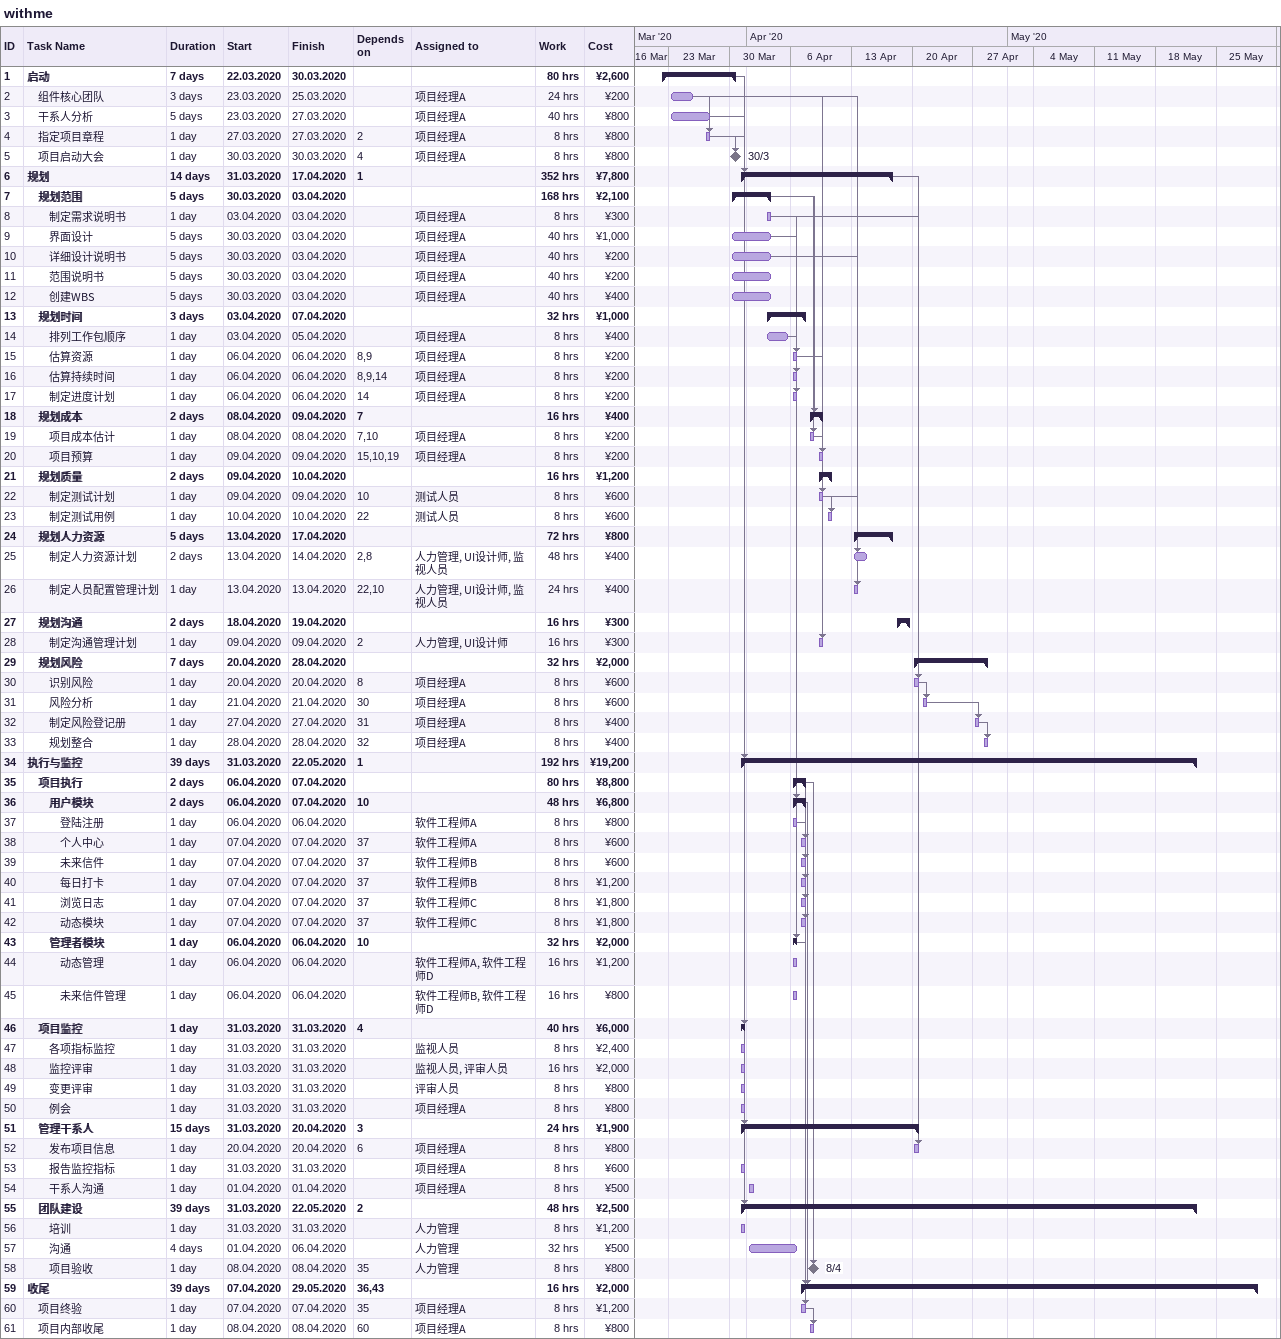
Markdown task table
withme

| ID | Level | Task | Duration | Start | Finish | Predecessors | Resources | Work (h) | Cost (¥) |
|---|---|---|---|---|---|---|---|---|---|
| 1 | 1 | **启动** | 7d | 2020-03-22 | 2020-03-30 |  |  | 80 | 2600 |
| 2 | 2 | 组件核心团队 | 3d | 2020-03-23 | 2020-03-25 |  | 项目经理A | 24 | 200 |
| 3 | 2 | 干系人分析 | 5d | 2020-03-23 | 2020-03-27 |  | 项目经理A | 40 | 800 |
| 4 | 2 | 指定项目章程 | 1d | 2020-03-27 | 2020-03-27 | 2 | 项目经理A | 8 | 800 |
| 5 | 2 | 项目启动大会 | 1d | 2020-03-30 | 2020-03-30 | 4 | 项目经理A | 8 | 800 |
| 6 | 1 | **规划** | 14d | 2020-03-31 | 2020-04-17 | 1 |  | 352 | 7800 |
| 7 | 2 | **规划范围** | 5d | 2020-03-30 | 2020-04-03 |  |  | 168 | 2100 |
| 8 | 3 | 制定需求说明书 | 1d | 2020-04-03 | 2020-04-03 |  | 项目经理A | 8 | 300 |
| 9 | 3 | 界面设计 | 5d | 2020-03-30 | 2020-04-03 |  | 项目经理A | 40 | 1000 |
| 10 | 3 | 详细设计说明书 | 5d | 2020-03-30 | 2020-04-03 |  | 项目经理A | 40 | 200 |
| 11 | 3 | 范围说明书 | 5d | 2020-03-30 | 2020-04-03 |  | 项目经理A | 40 | 200 |
| 12 | 3 | 创建WBS | 5d | 2020-03-30 | 2020-04-03 |  | 项目经理A | 40 | 400 |
| 13 | 2 | **规划时间** | 3d | 2020-04-03 | 2020-04-07 |  |  | 32 | 1000 |
| 14 | 3 | 排列工作包顺序 | 1d | 2020-04-03 | 2020-04-05 |  | 项目经理A | 8 | 400 |
| 15 | 3 | 估算资源 | 1d | 2020-04-06 | 2020-04-06 | 8, 9 | 项目经理A | 8 | 200 |
| 16 | 3 | 估算持续时间 | 1d | 2020-04-06 | 2020-04-06 | 8, 9, 14 | 项目经理A | 8 | 200 |
| 17 | 3 | 制定进度计划 | 1d | 2020-04-06 | 2020-04-06 | 14 | 项目经理A | 8 | 200 |
| 18 | 2 | **规划成本** | 2d | 2020-04-08 | 2020-04-09 | 7 |  | 16 | 400 |
| 19 | 3 | 项目成本估计 | 1d | 2020-04-08 | 2020-04-08 | 7, 10 | 项目经理A | 8 | 200 |
| 20 | 3 | 项目预算 | 1d | 2020-04-09 | 2020-04-09 | 15, 10, 19 | 项目经理A | 8 | 200 |
| 21 | 2 | **规划质量** | 2d | 2020-04-09 | 2020-04-10 |  |  | 16 | 1200 |
| 22 | 3 | 制定测试计划 | 1d | 2020-04-09 | 2020-04-09 | 10 | 测试人员 | 8 | 600 |
| 23 | 3 | 制定测试用例 | 1d | 2020-04-10 | 2020-04-10 | 22 | 测试人员 | 8 | 600 |
| 24 | 2 | **规划人力资源** | 5d | 2020-04-13 | 2020-04-17 |  |  | 72 | 800 |
| 25 | 3 | 制定人力资源计划 | 2d | 2020-04-13 | 2020-04-14 | 2, 8 | 人力管理, UI设计师, 监视人员 | 48 | 400 |
| 26 | 3 | 制定人员配置管理计划 | 1d | 2020-04-13 | 2020-04-13 | 22, 10 | 人力管理, UI设计师, 监视人员 | 24 | 400 |
| 27 | 2 | **规划沟通** | 2d | 2020-04-18 | 2020-04-19 |  |  | 16 | 300 |
| 28 | 3 | 制定沟通管理计划 | 1d | 2020-04-09 | 2020-04-09 | 2 | 人力管理, UI设计师 | 16 | 300 |
| 29 | 2 | **规划风险** | 7d | 2020-04-20 | 2020-04-28 |  |  | 32 | 2000 |
| 30 | 3 | 识别风险 | 1d | 2020-04-20 | 2020-04-20 | 8 | 项目经理A | 8 | 600 |
| 31 | 3 | 风险分析 | 1d | 2020-04-21 | 2020-04-21 | 30 | 项目经理A | 8 | 600 |
| 32 | 3 | 制定风险登记册 | 1d | 2020-04-27 | 2020-04-27 | 31 | 项目经理A | 8 | 400 |
| 33 | 3 | 规划整合 | 1d | 2020-04-28 | 2020-04-28 | 32 | 项目经理A | 8 | 400 |
| 34 | 1 | **执行与监控** | 39d | 2020-03-31 | 2020-05-22 | 1 |  | 192 | 19200 |
| 35 | 2 | **项目执行** | 2d | 2020-04-06 | 2020-04-07 |  |  | 80 | 8800 |
| 36 | 3 | **用户模块** | 2d | 2020-04-06 | 2020-04-07 | 10 |  | 48 | 6800 |
| 37 | 4 | 登陆注册 | 1d | 2020-04-06 | 2020-04-06 |  | 软件工程师A | 8 | 800 |
| 38 | 4 | 个人中心 | 1d | 2020-04-07 | 2020-04-07 | 37 | 软件工程师A | 8 | 600 |
| 39 | 4 | 未来信件 | 1d | 2020-04-07 | 2020-04-07 | 37 | 软件工程师B | 8 | 600 |
| 40 | 4 | 每日打卡 | 1d | 2020-04-07 | 2020-04-07 | 37 | 软件工程师B | 8 | 1200 |
| 41 | 4 | 浏览日志 | 1d | 2020-04-07 | 2020-04-07 | 37 | 软件工程师C | 8 | 1800 |
| 42 | 4 | 动态模块 | 1d | 2020-04-07 | 2020-04-07 | 37 | 软件工程师C | 8 | 1800 |
| 43 | 3 | **管理者模块** | 1d | 2020-04-06 | 2020-04-06 | 10 |  | 32 | 2000 |
| 44 | 4 | 动态管理 | 1d | 2020-04-06 | 2020-04-06 |  | 软件工程师A, 软件工程师D | 16 | 1200 |
| 45 | 4 | 未来信件管理 | 1d | 2020-04-06 | 2020-04-06 |  | 软件工程师B, 软件工程师D | 16 | 800 |
| 46 | 2 | **项目监控** | 1d | 2020-03-31 | 2020-03-31 | 4 |  | 40 | 6000 |
| 47 | 3 | 各项指标监控 | 1d | 2020-03-31 | 2020-03-31 |  | 监视人员 | 8 | 2400 |
| 48 | 3 | 监控评审 | 1d | 2020-03-31 | 2020-03-31 |  | 监视人员, 评审人员 | 16 | 2000 |
| 49 | 3 | 变更评审 | 1d | 2020-03-31 | 2020-03-31 |  | 评审人员 | 8 | 800 |
| 50 | 3 | 例会 | 1d | 2020-03-31 | 2020-03-31 |  | 项目经理A | 8 | 800 |
| 51 | 2 | **管理干系人** | 15d | 2020-03-31 | 2020-04-20 | 3 |  | 24 | 1900 |
| 52 | 3 | 发布项目信息 | 1d | 2020-04-20 | 2020-04-20 | 6 | 项目经理A | 8 | 800 |
| 53 | 3 | 报告监控指标 | 1d | 2020-03-31 | 2020-03-31 |  | 项目经理A | 8 | 600 |
| 54 | 3 | 干系人沟通 | 1d | 2020-04-01 | 2020-04-01 |  | 项目经理A | 8 | 500 |
| 55 | 2 | **团队建设** | 39d | 2020-03-31 | 2020-05-22 | 2 |  | 48 | 2500 |
| 56 | 3 | 培训 | 1d | 2020-03-31 | 2020-03-31 |  | 人力管理 | 8 | 1200 |
| 57 | 3 | 沟通 | 4d | 2020-04-01 | 2020-04-06 |  | 人力管理 | 32 | 500 |
| 58 | 3 | 项目验收 | 1d | 2020-04-08 | 2020-04-08 | 35 | 人力管理 | 8 | 800 |
| 59 | 1 | **收尾** | 39d | 2020-04-07 | 2020-05-29 | 36, 43 |  | 16 | 2000 |
| 60 | 2 | 项目终验 | 1d | 2020-04-07 | 2020-04-07 | 35 | 项目经理A | 8 | 1200 |
| 61 | 2 | 项目内部收尾 | 1d | 2020-04-08 | 2020-04-08 | 60 | 项目经理A | 8 | 800 |
